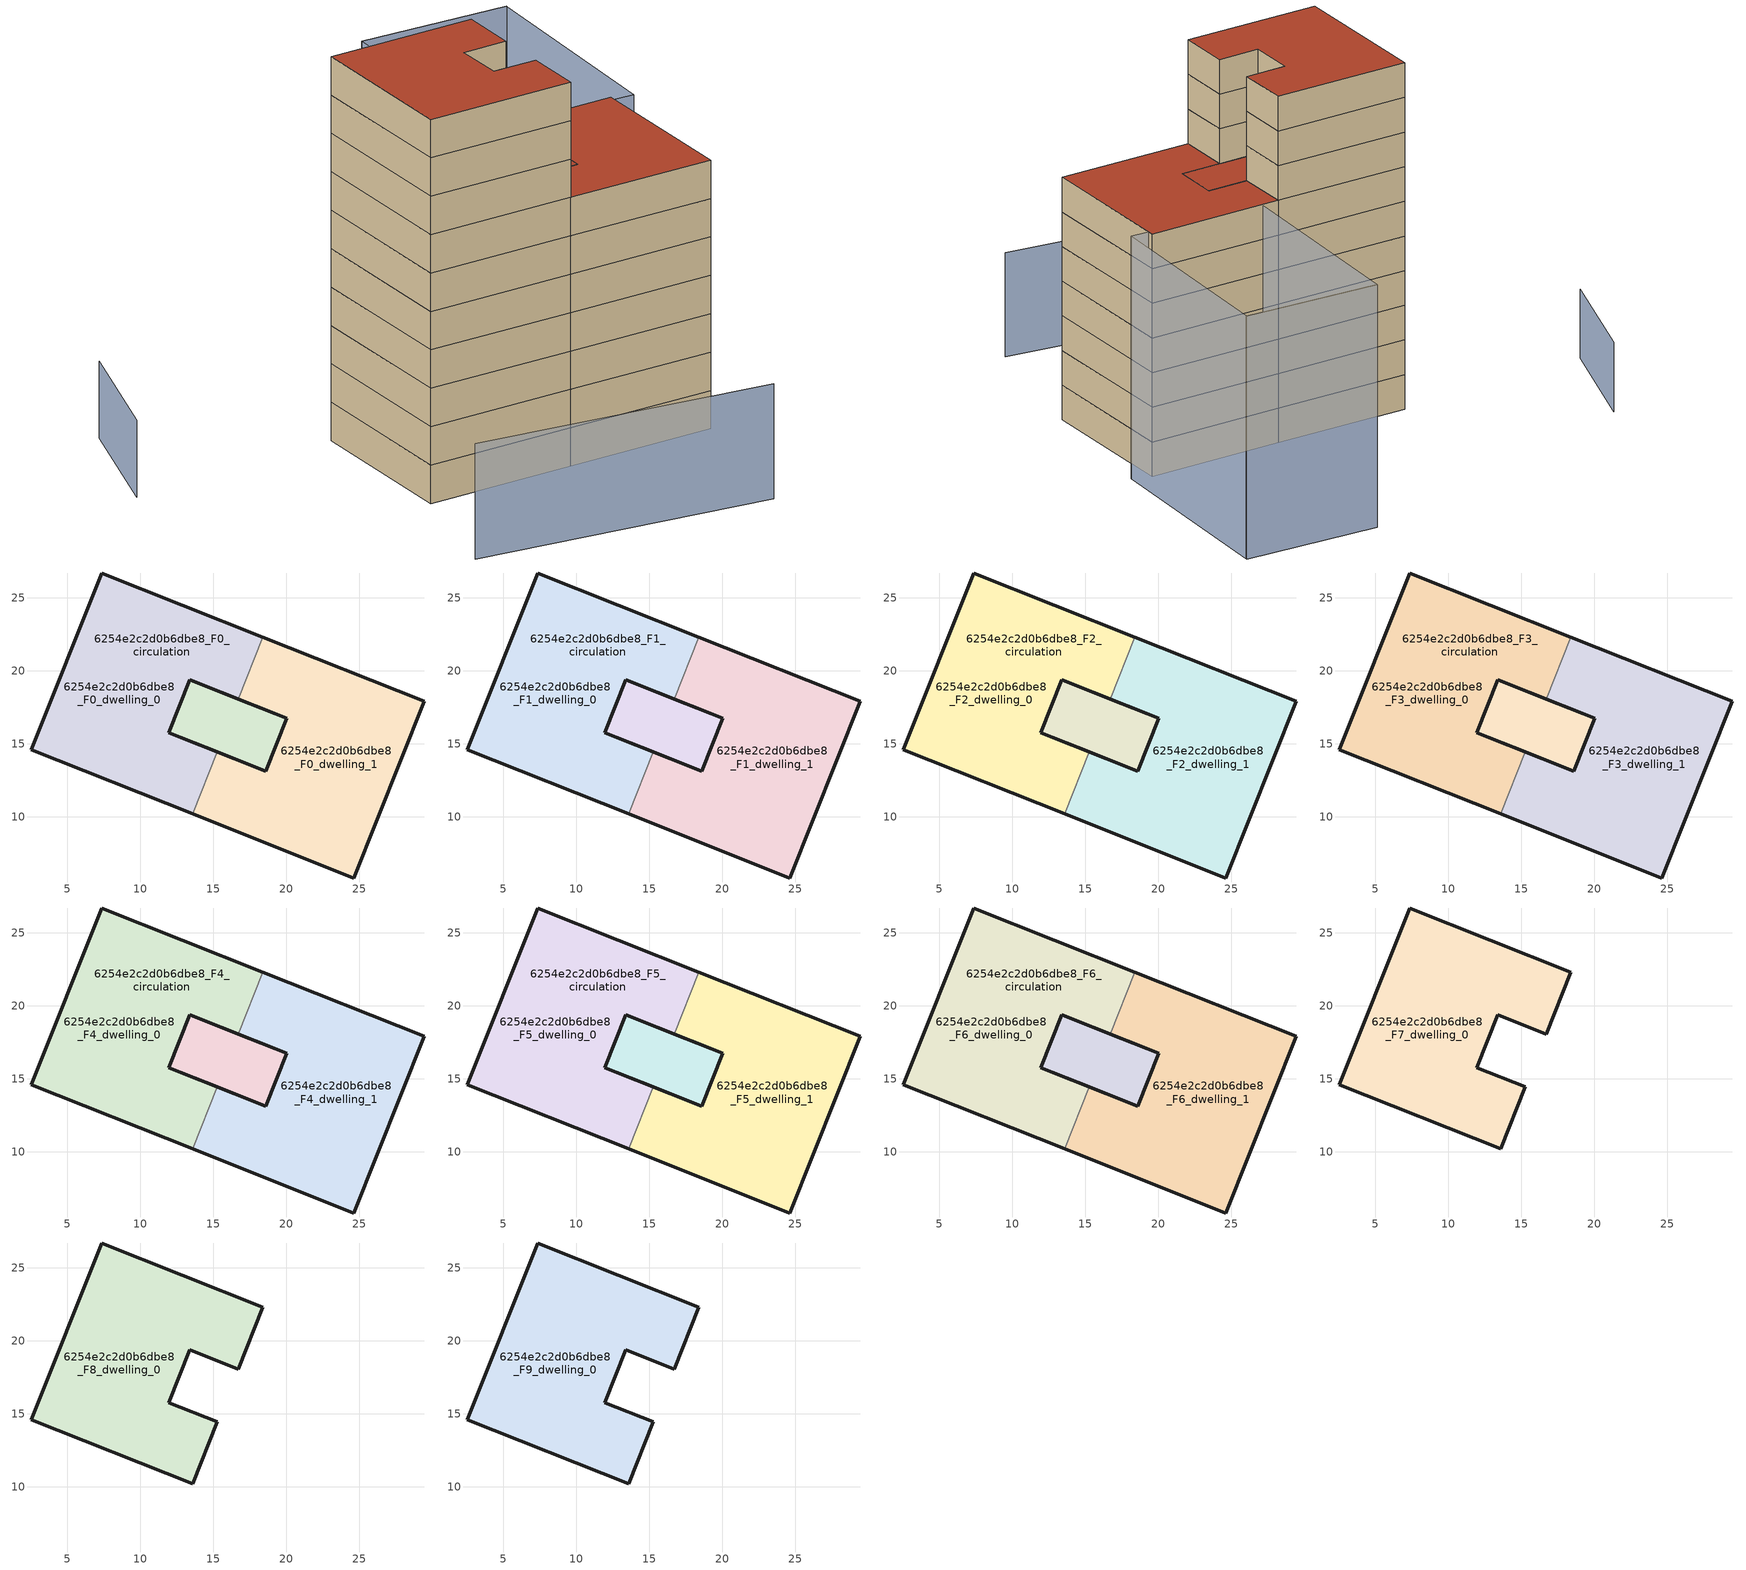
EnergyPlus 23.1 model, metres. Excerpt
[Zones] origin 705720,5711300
6254e2c2d0b6dbe8_F0_dwelling_0
 floor ground (EU_floor_Construction): 20.03,16.74 18.58,13.11 11.96,15.75 12.35,16.74 13.4,19.38 16.72,18.06 z0; 18.4,22.29 16.72,18.06 13.4,19.38 12.35,16.74 11.96,15.75 15.27,14.43 13.59,10.2 2.54,14.6 7.36,26.69 z0
 wall outside (EU_wall_Construction): 15.27,14.43 11.96,15.75 13.4,19.38 16.72,18.06 / 18.4,22.29 7.36,26.69 2.54,14.6 13.59,10.2 z0:3
 wall to 6254e2c2d0b6dbe8_F0_dwelling_1 (EU_wall_Construction): 13.59,10.2 15.27,14.43 / 16.72,18.06 18.4,22.29 z0:3
6254e2c2d0b6dbe8_F0_dwelling_1
 floor ground (EU_floor_Construction): 29.44,17.89 24.63,5.8 13.59,10.2 15.27,14.43 18.58,13.11 20.03,16.74 16.72,18.06 18.4,22.29 z0; 20.03,16.74 18.58,13.11 11.96,15.75 13.4,19.38 16.72,18.06 z0
 wall outside (EU_wall_Construction): 16.72,18.06 20.03,16.74 18.58,13.11 15.27,14.43 / 13.59,10.2 24.63,5.8 29.44,17.89 18.4,22.29 z0:3
6254e2c2d0b6dbe8_F0_circulation
 floor ground (EU_floor_Construction): 18.4,22.29 16.72,18.06 13.4,19.38 12.35,16.74 11.96,15.75 15.27,14.43 13.59,10.2 2.54,14.6 7.36,26.69 z0; 20.03,16.74 18.58,13.11 15.27,14.43 11.96,15.75 12.35,16.74 13.4,19.38 16.72,18.06 z0; 29.44,17.89 24.63,5.8 13.59,10.2 15.27,14.43 18.58,13.11 20.03,16.74 16.72,18.06 18.4,22.29 z0
 wall outside (EU_wall_Construction): 18.58,13.11 20.03,16.74 13.4,19.38 11.96,15.75 18.58,13.11 z0:3
6254e2c2d0b6dbe8_F1_dwelling_0
 floor to 6254e2c2d0b6dbe8_F0_dwelling_0 (EU_floor_Construction): 18.4,22.29 16.72,18.06 13.4,19.38 11.96,15.75 15.27,14.43 13.59,10.2 2.54,14.6 7.36,26.69 z3; 20.03,16.74 18.58,13.11 11.96,15.75 12.35,16.74 13.4,19.38 16.72,18.06 z3
 wall outside (EU_wall_Construction): 15.27,14.43 11.96,15.75 13.4,19.38 16.72,18.06 / 18.4,22.29 7.36,26.69 2.54,14.6 13.59,10.2 z3:6
 wall to 6254e2c2d0b6dbe8_F1_dwelling_1 (EU_wall_Construction): 13.59,10.2 15.27,14.43 / 16.72,18.06 18.4,22.29 z3:6
6254e2c2d0b6dbe8_F1_dwelling_1
 floor to 6254e2c2d0b6dbe8_F0_dwelling_1 (EU_floor_Construction): 29.44,17.89 24.63,5.8 13.59,10.2 15.27,14.43 18.58,13.11 20.03,16.74 16.72,18.06 18.4,22.29 z3; 20.03,16.74 18.58,13.11 11.96,15.75 13.4,19.38 16.72,18.06 z3
 wall outside (EU_wall_Construction): 16.72,18.06 20.03,16.74 18.58,13.11 15.27,14.43 / 13.59,10.2 24.63,5.8 29.44,17.89 18.4,22.29 z3:6
6254e2c2d0b6dbe8_F1_circulation
 floor outside (EU_floor_Construction): 29.44,17.89 24.63,5.8 13.59,10.2 15.27,14.43 18.58,13.11 20.03,16.74 16.72,18.06 18.4,22.29 z3
 floor to 6254e2c2d0b6dbe8_F0_circulation (EU_floor_Construction): 18.4,22.29 16.72,18.06 13.4,19.38 12.35,16.74 11.96,15.75 15.27,14.43 13.59,10.2 2.54,14.6 7.36,26.69 z3; 20.03,16.74 18.58,13.11 15.27,14.43 11.96,15.75 12.35,16.74 13.4,19.38 16.72,18.06 z3
 wall outside (EU_wall_Construction): 18.58,13.11 20.03,16.74 13.4,19.38 11.96,15.75 18.58,13.11 z3:6
6254e2c2d0b6dbe8_F2_dwelling_0
 floor to 6254e2c2d0b6dbe8_F1_dwelling_0 (EU_floor_Construction): 18.4,22.29 16.72,18.06 13.4,19.38 11.96,15.75 15.27,14.43 13.59,10.2 2.54,14.6 7.36,26.69 z6; 20.03,16.74 18.58,13.11 11.96,15.75 12.35,16.74 13.4,19.38 16.72,18.06 z6
 wall outside (EU_wall_Construction): 15.27,14.43 11.96,15.75 13.4,19.38 16.72,18.06 / 18.4,22.29 7.36,26.69 2.54,14.6 13.59,10.2 z6:9
 wall to 6254e2c2d0b6dbe8_F2_dwelling_1 (EU_wall_Construction): 13.59,10.2 15.27,14.43 / 16.72,18.06 18.4,22.29 z6:9
6254e2c2d0b6dbe8_F2_dwelling_1
 floor to 6254e2c2d0b6dbe8_F1_dwelling_1 (EU_floor_Construction): 29.44,17.89 24.63,5.8 13.59,10.2 15.27,14.43 18.58,13.11 20.03,16.74 16.72,18.06 18.4,22.29 z6; 20.03,16.74 18.58,13.11 11.96,15.75 13.4,19.38 16.72,18.06 z6
 wall outside (EU_wall_Construction): 16.72,18.06 20.03,16.74 18.58,13.11 15.27,14.43 / 13.59,10.2 24.63,5.8 29.44,17.89 18.4,22.29 z6:9
6254e2c2d0b6dbe8_F2_circulation
 floor outside (EU_floor_Construction): 29.44,17.89 24.63,5.8 13.59,10.2 15.27,14.43 18.58,13.11 20.03,16.74 16.72,18.06 18.4,22.29 z6
 floor to 6254e2c2d0b6dbe8_F1_circulation (EU_floor_Construction): 18.4,22.29 16.72,18.06 13.4,19.38 12.35,16.74 11.96,15.75 15.27,14.43 13.59,10.2 2.54,14.6 7.36,26.69 z6; 20.03,16.74 18.58,13.11 15.27,14.43 11.96,15.75 12.35,16.74 13.4,19.38 16.72,18.06 z6
 wall outside (EU_wall_Construction): 18.58,13.11 20.03,16.74 13.4,19.38 11.96,15.75 18.58,13.11 z6:9
6254e2c2d0b6dbe8_F3_dwelling_0
 floor to 6254e2c2d0b6dbe8_F2_dwelling_0 (EU_floor_Construction): 18.4,22.29 16.72,18.06 13.4,19.38 11.96,15.75 15.27,14.43 13.59,10.2 2.54,14.6 7.36,26.69 z9; 20.03,16.74 18.58,13.11 11.96,15.75 12.35,16.74 13.4,19.38 16.72,18.06 z9
 wall outside (EU_wall_Construction): 15.27,14.43 11.96,15.75 13.4,19.38 16.72,18.06 / 18.4,22.29 7.36,26.69 2.54,14.6 13.59,10.2 z9:12
 wall to 6254e2c2d0b6dbe8_F3_dwelling_1 (EU_wall_Construction): 13.59,10.2 15.27,14.43 / 16.72,18.06 18.4,22.29 z9:12
6254e2c2d0b6dbe8_F3_dwelling_1
 floor to 6254e2c2d0b6dbe8_F2_dwelling_1 (EU_floor_Construction): 29.44,17.89 24.63,5.8 13.59,10.2 15.27,14.43 18.58,13.11 20.03,16.74 16.72,18.06 18.4,22.29 z9; 20.03,16.74 18.58,13.11 11.96,15.75 13.4,19.38 16.72,18.06 z9
 wall outside (EU_wall_Construction): 16.72,18.06 20.03,16.74 18.58,13.11 15.27,14.43 / 13.59,10.2 24.63,5.8 29.44,17.89 18.4,22.29 z9:12
6254e2c2d0b6dbe8_F3_circulation
 floor outside (EU_floor_Construction): 29.44,17.89 24.63,5.8 13.59,10.2 15.27,14.43 18.58,13.11 20.03,16.74 16.72,18.06 18.4,22.29 z9
 floor to 6254e2c2d0b6dbe8_F2_circulation (EU_floor_Construction): 18.4,22.29 16.72,18.06 13.4,19.38 12.35,16.74 11.96,15.75 15.27,14.43 13.59,10.2 2.54,14.6 7.36,26.69 z9; 20.03,16.74 18.58,13.11 15.27,14.43 11.96,15.75 12.35,16.74 13.4,19.38 16.72,18.06 z9
 wall outside (EU_wall_Construction): 18.58,13.11 20.03,16.74 13.4,19.38 11.96,15.75 18.58,13.11 z9:12
6254e2c2d0b6dbe8_F4_dwelling_0
 floor to 6254e2c2d0b6dbe8_F3_dwelling_0 (EU_floor_Construction): 18.4,22.29 16.72,18.06 13.4,19.38 11.96,15.75 15.27,14.43 13.59,10.2 2.54,14.6 7.36,26.69 z12; 20.03,16.74 18.58,13.11 11.96,15.75 12.35,16.74 13.4,19.38 16.72,18.06 z12
 wall outside (EU_wall_Construction): 15.27,14.43 11.96,15.75 13.4,19.38 16.72,18.06 / 18.4,22.29 7.36,26.69 2.54,14.6 13.59,10.2 z12:15
 wall to 6254e2c2d0b6dbe8_F4_dwelling_1 (EU_wall_Construction): 13.59,10.2 15.27,14.43 / 16.72,18.06 18.4,22.29 z12:15
6254e2c2d0b6dbe8_F4_dwelling_1
 floor to 6254e2c2d0b6dbe8_F3_dwelling_1 (EU_floor_Construction): 29.44,17.89 24.63,5.8 13.59,10.2 15.27,14.43 18.58,13.11 20.03,16.74 16.72,18.06 18.4,22.29 z12; 20.03,16.74 18.58,13.11 11.96,15.75 13.4,19.38 16.72,18.06 z12
 wall outside (EU_wall_Construction): 16.72,18.06 20.03,16.74 18.58,13.11 15.27,14.43 / 13.59,10.2 24.63,5.8 29.44,17.89 18.4,22.29 z12:15
6254e2c2d0b6dbe8_F4_circulation
 floor outside (EU_floor_Construction): 29.44,17.89 24.63,5.8 13.59,10.2 15.27,14.43 18.58,13.11 20.03,16.74 16.72,18.06 18.4,22.29 z12
 floor to 6254e2c2d0b6dbe8_F3_circulation (EU_floor_Construction): 18.4,22.29 16.72,18.06 13.4,19.38 12.35,16.74 11.96,15.75 15.27,14.43 13.59,10.2 2.54,14.6 7.36,26.69 z12; 20.03,16.74 18.58,13.11 15.27,14.43 11.96,15.75 12.35,16.74 13.4,19.38 16.72,18.06 z12
 wall outside (EU_wall_Construction): 18.58,13.11 20.03,16.74 13.4,19.38 11.96,15.75 18.58,13.11 z12:15
6254e2c2d0b6dbe8_F5_dwelling_0
 floor to 6254e2c2d0b6dbe8_F4_dwelling_0 (EU_floor_Construction): 18.4,22.29 16.72,18.06 13.4,19.38 11.96,15.75 15.27,14.43 13.59,10.2 2.54,14.6 7.36,26.69 z15; 20.03,16.74 18.58,13.11 11.96,15.75 12.35,16.74 13.4,19.38 16.72,18.06 z15
 wall outside (EU_wall_Construction): 15.27,14.43 11.96,15.75 13.4,19.38 16.72,18.06 / 18.4,22.29 7.36,26.69 2.54,14.6 13.59,10.2 z15:18
 wall to 6254e2c2d0b6dbe8_F5_dwelling_1 (EU_wall_Construction): 13.59,10.2 15.27,14.43 / 16.72,18.06 18.4,22.29 z15:18
6254e2c2d0b6dbe8_F5_dwelling_1
 floor to 6254e2c2d0b6dbe8_F4_dwelling_1 (EU_floor_Construction): 29.44,17.89 24.63,5.8 13.59,10.2 15.27,14.43 18.58,13.11 20.03,16.74 16.72,18.06 18.4,22.29 z15; 20.03,16.74 18.58,13.11 11.96,15.75 13.4,19.38 16.72,18.06 z15
 wall outside (EU_wall_Construction): 16.72,18.06 20.03,16.74 18.58,13.11 15.27,14.43 / 13.59,10.2 24.63,5.8 29.44,17.89 18.4,22.29 z15:18
6254e2c2d0b6dbe8_F5_circulation
 floor outside (EU_floor_Construction): 29.44,17.89 24.63,5.8 13.59,10.2 15.27,14.43 18.58,13.11 20.03,16.74 16.72,18.06 18.4,22.29 z15
 floor to 6254e2c2d0b6dbe8_F4_circulation (EU_floor_Construction): 18.4,22.29 16.72,18.06 13.4,19.38 12.35,16.74 11.96,15.75 15.27,14.43 13.59,10.2 2.54,14.6 7.36,26.69 z15; 20.03,16.74 18.58,13.11 15.27,14.43 11.96,15.75 12.35,16.74 13.4,19.38 16.72,18.06 z15
 wall outside (EU_wall_Construction): 18.58,13.11 20.03,16.74 13.4,19.38 11.96,15.75 18.58,13.11 z15:18
6254e2c2d0b6dbe8_F6_dwelling_0
 floor to 6254e2c2d0b6dbe8_F5_dwelling_0 (EU_floor_Construction): 18.4,22.29 16.72,18.06 13.4,19.38 11.96,15.75 15.27,14.43 13.59,10.2 2.54,14.6 7.36,26.69 z18; 20.03,16.74 18.58,13.11 11.96,15.75 12.35,16.74 13.4,19.38 16.72,18.06 z18
 wall outside (EU_wall_Construction): 15.27,14.43 11.96,15.75 13.4,19.38 16.72,18.06 / 18.4,22.29 7.36,26.69 2.54,14.6 13.59,10.2 z18:21
 wall to 6254e2c2d0b6dbe8_F6_dwelling_1 (EU_wall_Construction): 13.59,10.2 15.27,14.43 / 16.72,18.06 18.4,22.29 z18:21
 roof outside (EU_floor_Construction): 18.58,13.11 20.03,16.74 16.72,18.06 13.4,19.38 12.35,16.74 11.96,15.75 z21
6254e2c2d0b6dbe8_F6_dwelling_1
 floor to 6254e2c2d0b6dbe8_F5_dwelling_1 (EU_floor_Construction): 29.44,17.89 24.63,5.8 13.59,10.2 15.27,14.43 18.58,13.11 20.03,16.74 16.72,18.06 18.4,22.29 z18; 20.03,16.74 18.58,13.11 11.96,15.75 13.4,19.38 16.72,18.06 z18
 wall outside (EU_wall_Construction): 16.72,18.06 20.03,16.74 18.58,13.11 15.27,14.43 / 13.59,10.2 24.63,5.8 29.44,17.89 18.4,22.29 z18:21
 roof outside (EU_roof_Construction): 24.63,5.8 29.44,17.89 18.4,22.29 16.72,18.06 20.03,16.74 18.58,13.11 15.27,14.43 13.59,10.2 z21; 18.58,13.11 20.03,16.74 16.72,18.06 13.4,19.38 11.96,15.75 z21
6254e2c2d0b6dbe8_F6_circulation
 floor outside (EU_floor_Construction): 29.44,17.89 24.63,5.8 13.59,10.2 15.27,14.43 18.58,13.11 20.03,16.74 16.72,18.06 18.4,22.29 z18
 floor to 6254e2c2d0b6dbe8_F5_circulation (EU_floor_Construction): 18.4,22.29 16.72,18.06 13.4,19.38 12.35,16.74 11.96,15.75 15.27,14.43 13.59,10.2 2.54,14.6 7.36,26.69 z18; 20.03,16.74 18.58,13.11 15.27,14.43 11.96,15.75 12.35,16.74 13.4,19.38 16.72,18.06 z18
 wall outside (EU_wall_Construction): 18.58,13.11 20.03,16.74 13.4,19.38 11.96,15.75 18.58,13.11 z18:21
 roof outside (EU_roof_Construction): 13.59,10.2 15.27,14.43 11.96,15.75 12.35,16.74 13.4,19.38 16.72,18.06 18.4,22.29 7.36,26.69 2.54,14.6 z21; 18.58,13.11 20.03,16.74 16.72,18.06 13.4,19.38 12.35,16.74 11.96,15.75 15.27,14.43 z21; 24.63,5.8 29.44,17.89 18.4,22.29 16.72,18.06 20.03,16.74 18.58,13.11 15.27,14.43 13.59,10.2 z21
6254e2c2d0b6dbe8_F7_dwelling_0
 floor to 6254e2c2d0b6dbe8_F6_dwelling_0 (EU_floor_Construction): 18.4,22.29 16.72,18.06 13.4,19.38 11.96,15.75 15.27,14.43 13.59,10.2 2.54,14.6 7.36,26.69 z21
 wall outside (EU_wall_Construction): 2.54,14.6 13.59,10.2 15.27,14.43 11.96,15.75 13.4,19.38 16.72,18.06 18.4,22.29 7.36,26.69 2.54,14.6 z21:24
6254e2c2d0b6dbe8_F8_dwelling_0
 floor to 6254e2c2d0b6dbe8_F7_dwelling_0 (EU_floor_Construction): 18.4,22.29 16.72,18.06 13.4,19.38 11.96,15.75 15.27,14.43 13.59,10.2 2.54,14.6 7.36,26.69 z24
 wall outside (EU_wall_Construction): 2.54,14.6 13.59,10.2 15.27,14.43 11.96,15.75 13.4,19.38 16.72,18.06 18.4,22.29 7.36,26.69 2.54,14.6 z24:27
6254e2c2d0b6dbe8_F9_dwelling_0
 floor to 6254e2c2d0b6dbe8_F8_dwelling_0 (EU_floor_Construction): 18.4,22.29 16.72,18.06 13.4,19.38 11.96,15.75 15.27,14.43 13.59,10.2 2.54,14.6 7.36,26.69 z27
 wall outside (EU_wall_Construction): 2.54,14.6 13.59,10.2 15.27,14.43 11.96,15.75 13.4,19.38 16.72,18.06 18.4,22.29 7.36,26.69 2.54,14.6 z27:30
 roof outside (EU_roof_Construction): 13.59,10.2 15.27,14.43 11.96,15.75 13.4,19.38 16.72,18.06 18.4,22.29 7.36,26.69 2.54,14.6 z30
shading: -3.47,6.46 17.34,-4.88 z0:9; 38.05,33.07 27.15,37.95 / 38.07,33.11 30.74,16.8 / 30.74,16.8 19.82,21.71 / 19.82,21.71 27.14,38.02 / 27.14,38.02 38.07,33.11 z0:21; -1.83,40.43 -8.64,32.36 z0:6
[Building]
EU S2 Campaign: North Axis=0; Terrain=City; Solar Distribution=FullExterior
[Site:Location]
London: Latitude=51.5; Longitude=-0.5; Time Zone=0; Elevation=25
[SizingPeriod:WeatherFileDays]
AnnualSizingPeriod: Begin Month=1; Begin Day of Month=1; End Month=12; End Day of Month=31; Day of Week for Start Day=Monday; Use Weather File Daylight Saving Period=No; Use Weather File Rain and Snow Indicators=No
[MATERIAL]
EU_InternalMass_Material: Roughness=MediumRough; Thickness=0.1; Conductivity=1; Density=1800; Specific Heat=900; Thermal Absorptance=0.9; Solar Absorptance=0.7; Visible Absorptance=0.7
[MATERIAL:NOMASS] Roughness=MediumRough; Thermal Absorptance=0.9; Solar Absorptance=0.7; Visible Absorptance=0.7
Name | Thermal Resistance
EU_wall_NoMass | 1.04674
EU_roof_NoMass | 4.32442
EU_floor_NoMass | 2.04616
[CONSTRUCTION]
EU_wall_Construction: EU_wall_NoMass
EU_roof_Construction: EU_roof_NoMass
EU_floor_Construction: EU_floor_NoMass
EU_InternalMass_Construction: EU_InternalMass_Material
[ZONE] Type=1; Multiplier=1; Ceiling Height=autocalculate; Floor Area=autocalculate; Part of Total Floor Area=Yes
Name | Volume
6254e2c2d0b6dbe8_F0_dwelling_0; 6254e2c2d0b6dbe8_F1_dwelling_0; 6254e2c2d0b6dbe8_F2_dwelling_0; 6254e2c2d0b6dbe8_F3_dwelling_0; 6254e2c2d0b6dbe8_F4_dwelling_0; 6254e2c2d0b6dbe8_F5_dwelling_0; 6254e2c2d0b6dbe8_F6_dwelling_0 | 505.6875
6254e2c2d0b6dbe8_F7_dwelling_0 | 422.18
6254e2c2d0b6dbe8_F8_dwelling_0; 6254e2c2d0b6dbe8_F9_dwelling_0 | 422.179
6254e2c2d0b6dbe8_F0_dwelling_1 | 505.686
6254e2c2d0b6dbe8_F1_dwelling_1; 6254e2c2d0b6dbe8_F2_dwelling_1; 6254e2c2d0b6dbe8_F3_dwelling_1; 6254e2c2d0b6dbe8_F4_dwelling_1; 6254e2c2d0b6dbe8_F5_dwelling_1; 6254e2c2d0b6dbe8_F6_dwelling_1 | 505.687
6254e2c2d0b6dbe8_F0_circulation; 6254e2c2d0b6dbe8_F1_circulation; 6254e2c2d0b6dbe8_F2_circulation; 6254e2c2d0b6dbe8_F3_circulation; 6254e2c2d0b6dbe8_F4_circulation; 6254e2c2d0b6dbe8_F5_circulation; 6254e2c2d0b6dbe8_F6_circulation | 927.865
[INTERNALMASS] Construction=EU_InternalMass_Construction
Name | Zone or ZoneList | Surface Area
6254e2c2d0b6dbe8_F0_dwelling_0_EU_InternalMass | 6254e2c2d0b6dbe8_F0_dwelling_0 | 140.726
6254e2c2d0b6dbe8_F0_dwelling_1_EU_InternalMass | 6254e2c2d0b6dbe8_F0_dwelling_1 | 140.726
6254e2c2d0b6dbe8_F1_dwelling_0_EU_InternalMass | 6254e2c2d0b6dbe8_F1_dwelling_0 | 140.726
6254e2c2d0b6dbe8_F1_dwelling_1_EU_InternalMass | 6254e2c2d0b6dbe8_F1_dwelling_1 | 140.726
6254e2c2d0b6dbe8_F2_dwelling_0_EU_InternalMass | 6254e2c2d0b6dbe8_F2_dwelling_0 | 140.726
6254e2c2d0b6dbe8_F2_dwelling_1_EU_InternalMass | 6254e2c2d0b6dbe8_F2_dwelling_1 | 140.726
6254e2c2d0b6dbe8_F3_dwelling_0_EU_InternalMass | 6254e2c2d0b6dbe8_F3_dwelling_0 | 140.726
6254e2c2d0b6dbe8_F3_dwelling_1_EU_InternalMass | 6254e2c2d0b6dbe8_F3_dwelling_1 | 140.726
6254e2c2d0b6dbe8_F4_dwelling_0_EU_InternalMass | 6254e2c2d0b6dbe8_F4_dwelling_0 | 140.726
6254e2c2d0b6dbe8_F4_dwelling_1_EU_InternalMass | 6254e2c2d0b6dbe8_F4_dwelling_1 | 140.726
6254e2c2d0b6dbe8_F5_dwelling_0_EU_InternalMass | 6254e2c2d0b6dbe8_F5_dwelling_0 | 140.726
6254e2c2d0b6dbe8_F5_dwelling_1_EU_InternalMass | 6254e2c2d0b6dbe8_F5_dwelling_1 | 140.726
6254e2c2d0b6dbe8_F6_dwelling_0_EU_InternalMass | 6254e2c2d0b6dbe8_F6_dwelling_0 | 140.726
6254e2c2d0b6dbe8_F6_dwelling_1_EU_InternalMass | 6254e2c2d0b6dbe8_F6_dwelling_1 | 140.726
6254e2c2d0b6dbe8_F7_dwelling_0_EU_InternalMass | 6254e2c2d0b6dbe8_F7_dwelling_0 | 309.708
6254e2c2d0b6dbe8_F8_dwelling_0_EU_InternalMass | 6254e2c2d0b6dbe8_F8_dwelling_0 | 309.708
6254e2c2d0b6dbe8_F9_dwelling_0_EU_InternalMass | 6254e2c2d0b6dbe8_F9_dwelling_0 | 309.708
[OTHEREQUIPMENT] Fuel Type=Electricity; Design Level Calculation Method=Watts/Area; Power per Zone Floor Area=1; Fraction Latent=0; Fraction Radiant=0; Fraction Lost=0; Carbon Dioxide Generation Rate=0; EndUse Subcategory=EU_Step8_InternalGains
Name | Zone or ZoneList or Space or SpaceList | Schedule
EU_Step8_InternalGain_6254e2c2d0b6dbe8_F0_dwelling_0_f000 | 6254e2c2d0b6dbe8_F0_dwelling_0 | EU_Step8_GainSchedule_6254e2c2d0b6dbe8_F0_dwelling_0_f000
EU_Step8_InternalGain_6254e2c2d0b6dbe8_F0_dwelling_1_f000 | 6254e2c2d0b6dbe8_F0_dwelling_1 | EU_Step8_GainSchedule_6254e2c2d0b6dbe8_F0_dwelling_1_f000
EU_Step8_InternalGain_6254e2c2d0b6dbe8_F1_dwelling_0_f000 | 6254e2c2d0b6dbe8_F1_dwelling_0 | EU_Step8_GainSchedule_6254e2c2d0b6dbe8_F1_dwelling_0_f000
EU_Step8_InternalGain_6254e2c2d0b6dbe8_F1_dwelling_1_f000 | 6254e2c2d0b6dbe8_F1_dwelling_1 | EU_Step8_GainSchedule_6254e2c2d0b6dbe8_F1_dwelling_1_f000
EU_Step8_InternalGain_6254e2c2d0b6dbe8_F2_dwelling_0_f000 | 6254e2c2d0b6dbe8_F2_dwelling_0 | EU_Step8_GainSchedule_6254e2c2d0b6dbe8_F2_dwelling_0_f000
EU_Step8_InternalGain_6254e2c2d0b6dbe8_F2_dwelling_1_f000 | 6254e2c2d0b6dbe8_F2_dwelling_1 | EU_Step8_GainSchedule_6254e2c2d0b6dbe8_F2_dwelling_1_f000
EU_Step8_InternalGain_6254e2c2d0b6dbe8_F3_dwelling_0_f000 | 6254e2c2d0b6dbe8_F3_dwelling_0 | EU_Step8_GainSchedule_6254e2c2d0b6dbe8_F3_dwelling_0_f000
EU_Step8_InternalGain_6254e2c2d0b6dbe8_F3_dwelling_1_f000 | 6254e2c2d0b6dbe8_F3_dwelling_1 | EU_Step8_GainSchedule_6254e2c2d0b6dbe8_F3_dwelling_1_f000
EU_Step8_InternalGain_6254e2c2d0b6dbe8_F4_dwelling_0_f000 | 6254e2c2d0b6dbe8_F4_dwelling_0 | EU_Step8_GainSchedule_6254e2c2d0b6dbe8_F4_dwelling_0_f000
EU_Step8_InternalGain_6254e2c2d0b6dbe8_F4_dwelling_1_f000 | 6254e2c2d0b6dbe8_F4_dwelling_1 | EU_Step8_GainSchedule_6254e2c2d0b6dbe8_F4_dwelling_1_f000
EU_Step8_InternalGain_6254e2c2d0b6dbe8_F5_dwelling_0_f000 | 6254e2c2d0b6dbe8_F5_dwelling_0 | EU_Step8_GainSchedule_6254e2c2d0b6dbe8_F5_dwelling_0_f000
EU_Step8_InternalGain_6254e2c2d0b6dbe8_F5_dwelling_1_f000 | 6254e2c2d0b6dbe8_F5_dwelling_1 | EU_Step8_GainSchedule_6254e2c2d0b6dbe8_F5_dwelling_1_f000
EU_Step8_InternalGain_6254e2c2d0b6dbe8_F6_dwelling_0_f000 | 6254e2c2d0b6dbe8_F6_dwelling_0 | EU_Step8_GainSchedule_6254e2c2d0b6dbe8_F6_dwelling_0_f000
EU_Step8_InternalGain_6254e2c2d0b6dbe8_F6_dwelling_1_f000 | 6254e2c2d0b6dbe8_F6_dwelling_1 | EU_Step8_GainSchedule_6254e2c2d0b6dbe8_F6_dwelling_1_f000
EU_Step8_InternalGain_6254e2c2d0b6dbe8_F7_dwelling_0_f000 | 6254e2c2d0b6dbe8_F7_dwelling_0 | EU_Step8_GainSchedule_6254e2c2d0b6dbe8_F7_dwelling_0_f000
EU_Step8_InternalGain_6254e2c2d0b6dbe8_F8_dwelling_0_f000 | 6254e2c2d0b6dbe8_F8_dwelling_0 | EU_Step8_GainSchedule_6254e2c2d0b6dbe8_F8_dwelling_0_f000
EU_Step8_InternalGain_6254e2c2d0b6dbe8_F9_dwelling_0_f000 | 6254e2c2d0b6dbe8_F9_dwelling_0 | EU_Step8_GainSchedule_6254e2c2d0b6dbe8_F9_dwelling_0_f000
[ZONEINFILTRATION:DESIGNFLOWRATE] Schedule=EU_AlwaysOn; Design Flow Rate Calculation Method=Flow/Area; Flow Rate per Floor Area=0.0005; Constant Term Coefficient=1; Temperature Term Coefficient=0; Velocity Term Coefficient=0; Velocity Squared Term Coefficient=0
Name | Zone or ZoneList or Space or SpaceList
EU_Circulation_Infiltration_6254e2c2d0b6dbe8_F0_circulation | 6254e2c2d0b6dbe8_F0_circulation
EU_Circulation_Infiltration_6254e2c2d0b6dbe8_F1_circulation | 6254e2c2d0b6dbe8_F1_circulation
EU_Circulation_Infiltration_6254e2c2d0b6dbe8_F2_circulation | 6254e2c2d0b6dbe8_F2_circulation
EU_Circulation_Infiltration_6254e2c2d0b6dbe8_F3_circulation | 6254e2c2d0b6dbe8_F3_circulation
EU_Circulation_Infiltration_6254e2c2d0b6dbe8_F4_circulation | 6254e2c2d0b6dbe8_F4_circulation
EU_Circulation_Infiltration_6254e2c2d0b6dbe8_F5_circulation | 6254e2c2d0b6dbe8_F5_circulation
EU_Circulation_Infiltration_6254e2c2d0b6dbe8_F6_circulation | 6254e2c2d0b6dbe8_F6_circulation
[ZONEVENTILATION:DESIGNFLOWRATE] Schedule=EU_AlwaysOn; Design Flow Rate Calculation Method=AirChanges/Hour; Air Changes per Hour=0.488719; Ventilation Type=Natural; Fan Pressure Rise=0; Fan Total Efficiency=1; Constant Term Coefficient=1; Temperature Term Coefficient=0; Velocity Term Coefficient=0; Velocity Squared Term Coefficient=0; Minimum Indoor Temperature=-100; Maximum Indoor Temperature=100; Delta Temperature=-100; Minimum Outdoor Temperature=-100; Maximum Outdoor Temperature=100; Maximum Wind Speed=40
Name | Zone or ZoneList or Space or SpaceList
EU_ConstantAir_6254e2c2d0b6dbe8_F0_dwelling_0 | 6254e2c2d0b6dbe8_F0_dwelling_0
EU_ConstantAir_6254e2c2d0b6dbe8_F0_dwelling_1 | 6254e2c2d0b6dbe8_F0_dwelling_1
EU_ConstantAir_6254e2c2d0b6dbe8_F1_dwelling_0 | 6254e2c2d0b6dbe8_F1_dwelling_0
EU_ConstantAir_6254e2c2d0b6dbe8_F1_dwelling_1 | 6254e2c2d0b6dbe8_F1_dwelling_1
EU_ConstantAir_6254e2c2d0b6dbe8_F2_dwelling_0 | 6254e2c2d0b6dbe8_F2_dwelling_0
EU_ConstantAir_6254e2c2d0b6dbe8_F2_dwelling_1 | 6254e2c2d0b6dbe8_F2_dwelling_1
EU_ConstantAir_6254e2c2d0b6dbe8_F3_dwelling_0 | 6254e2c2d0b6dbe8_F3_dwelling_0
EU_ConstantAir_6254e2c2d0b6dbe8_F3_dwelling_1 | 6254e2c2d0b6dbe8_F3_dwelling_1
EU_ConstantAir_6254e2c2d0b6dbe8_F4_dwelling_0 | 6254e2c2d0b6dbe8_F4_dwelling_0
EU_ConstantAir_6254e2c2d0b6dbe8_F4_dwelling_1 | 6254e2c2d0b6dbe8_F4_dwelling_1
EU_ConstantAir_6254e2c2d0b6dbe8_F5_dwelling_0 | 6254e2c2d0b6dbe8_F5_dwelling_0
EU_ConstantAir_6254e2c2d0b6dbe8_F5_dwelling_1 | 6254e2c2d0b6dbe8_F5_dwelling_1
EU_ConstantAir_6254e2c2d0b6dbe8_F6_dwelling_0 | 6254e2c2d0b6dbe8_F6_dwelling_0
EU_ConstantAir_6254e2c2d0b6dbe8_F6_dwelling_1 | 6254e2c2d0b6dbe8_F6_dwelling_1
EU_ConstantAir_6254e2c2d0b6dbe8_F7_dwelling_0 | 6254e2c2d0b6dbe8_F7_dwelling_0
EU_ConstantAir_6254e2c2d0b6dbe8_F8_dwelling_0 | 6254e2c2d0b6dbe8_F8_dwelling_0
EU_ConstantAir_6254e2c2d0b6dbe8_F9_dwelling_0 | 6254e2c2d0b6dbe8_F9_dwelling_0
[HVACTEMPLATE:THERMOSTAT] Constant Heating Setpoint=20; Constant Cooling Setpoint=50
EU_HeatOnly_6254e2c2d0b6dbe8_F0_dwelling_0; EU_HeatOnly_6254e2c2d0b6dbe8_F0_dwelling_1; EU_HeatOnly_6254e2c2d0b6dbe8_F1_dwelling_0; EU_HeatOnly_6254e2c2d0b6dbe8_F1_dwelling_1; EU_HeatOnly_6254e2c2d0b6dbe8_F2_dwelling_0; EU_HeatOnly_6254e2c2d0b6dbe8_F2_dwelling_1; EU_HeatOnly_6254e2c2d0b6dbe8_F3_dwelling_0; EU_HeatOnly_6254e2c2d0b6dbe8_F3_dwelling_1; EU_HeatOnly_6254e2c2d0b6dbe8_F4_dwelling_0; EU_HeatOnly_6254e2c2d0b6dbe8_F4_dwelling_1; EU_HeatOnly_6254e2c2d0b6dbe8_F5_dwelling_0; EU_HeatOnly_6254e2c2d0b6dbe8_F5_dwelling_1; EU_HeatOnly_6254e2c2d0b6dbe8_F6_dwelling_0; EU_HeatOnly_6254e2c2d0b6dbe8_F6_dwelling_1; EU_HeatOnly_6254e2c2d0b6dbe8_F7_dwelling_0; EU_HeatOnly_6254e2c2d0b6dbe8_F8_dwelling_0; EU_HeatOnly_6254e2c2d0b6dbe8_F9_dwelling_0
[HVACTEMPLATE:ZONE:IDEALLOADSAIRSYSTEM] System Availability Schedule=EU_AlwaysOn; Maximum Heating Supply Air Temperature=50; Minimum Cooling Supply Air Temperature=13; Maximum Heating Supply Air Humidity Ratio=0.0156; Minimum Cooling Supply Air Humidity Ratio=0.0077; Heating Limit=NoLimit; Cooling Limit=NoLimit; Heating Availability Schedule=EU_AlwaysOn; Cooling Availability Schedule=EU_CoolingOff; Dehumidification Control Type=ConstantSensibleHeatRatio; Cooling Sensible Heat Ratio=0.7; Dehumidification Setpoint=60; Humidification Control Type=None; Humidification Setpoint=30; Outdoor Air Method=None; Outdoor Air Flow Rate per Person=0.00944; Outdoor Air Flow Rate per Zone Floor Area=0; Outdoor Air Flow Rate per Zone=0; Demand Controlled Ventilation Type=None; Outdoor Air Economizer Type=NoEconomizer; Heat Recovery Type=None; Sensible Heat Recovery Effectiveness=0.7; Latent Heat Recovery Effectiveness=0.65
Name | Template Thermostat
6254e2c2d0b6dbe8_F0_dwelling_0 | EU_HeatOnly_6254e2c2d0b6dbe8_F0_dwelling_0
6254e2c2d0b6dbe8_F0_dwelling_1 | EU_HeatOnly_6254e2c2d0b6dbe8_F0_dwelling_1
6254e2c2d0b6dbe8_F1_dwelling_0 | EU_HeatOnly_6254e2c2d0b6dbe8_F1_dwelling_0
6254e2c2d0b6dbe8_F1_dwelling_1 | EU_HeatOnly_6254e2c2d0b6dbe8_F1_dwelling_1
6254e2c2d0b6dbe8_F2_dwelling_0 | EU_HeatOnly_6254e2c2d0b6dbe8_F2_dwelling_0
6254e2c2d0b6dbe8_F2_dwelling_1 | EU_HeatOnly_6254e2c2d0b6dbe8_F2_dwelling_1
6254e2c2d0b6dbe8_F3_dwelling_0 | EU_HeatOnly_6254e2c2d0b6dbe8_F3_dwelling_0
6254e2c2d0b6dbe8_F3_dwelling_1 | EU_HeatOnly_6254e2c2d0b6dbe8_F3_dwelling_1
6254e2c2d0b6dbe8_F4_dwelling_0 | EU_HeatOnly_6254e2c2d0b6dbe8_F4_dwelling_0
6254e2c2d0b6dbe8_F4_dwelling_1 | EU_HeatOnly_6254e2c2d0b6dbe8_F4_dwelling_1
6254e2c2d0b6dbe8_F5_dwelling_0 | EU_HeatOnly_6254e2c2d0b6dbe8_F5_dwelling_0
6254e2c2d0b6dbe8_F5_dwelling_1 | EU_HeatOnly_6254e2c2d0b6dbe8_F5_dwelling_1
6254e2c2d0b6dbe8_F6_dwelling_0 | EU_HeatOnly_6254e2c2d0b6dbe8_F6_dwelling_0
6254e2c2d0b6dbe8_F6_dwelling_1 | EU_HeatOnly_6254e2c2d0b6dbe8_F6_dwelling_1
6254e2c2d0b6dbe8_F7_dwelling_0 | EU_HeatOnly_6254e2c2d0b6dbe8_F7_dwelling_0
6254e2c2d0b6dbe8_F8_dwelling_0 | EU_HeatOnly_6254e2c2d0b6dbe8_F8_dwelling_0
6254e2c2d0b6dbe8_F9_dwelling_0 | EU_HeatOnly_6254e2c2d0b6dbe8_F9_dwelling_0
[SIZING:ZONE] Zone Cooling Design Supply Air Temperature Input Method=SupplyAirTemperature; Zone Cooling Design Supply Air Temperature=13; Zone Heating Design Supply Air Temperature Input Method=SupplyAirTemperature; Zone Heating Design Supply Air Temperature=50; Zone Cooling Design Supply Air Humidity Ratio=0.008; Zone Heating Design Supply Air Humidity Ratio=0.008; Cooling Design Air Flow Method=DesignDay; Cooling Design Air Flow Rate=0; Cooling Minimum Air Flow per Zone Floor Area=0.000762; Cooling Minimum Air Flow=0; Cooling Minimum Air Flow Fraction=0.2; Heating Design Air Flow Method=DesignDay; Heating Design Air Flow Rate=0; Heating Maximum Air Flow per Zone Floor Area=0.002032; Heating Maximum Air Flow=0.141576; Heating Maximum Air Flow Fraction=0.3; Account for Dedicated Outdoor Air System=No; Dedicated Outdoor Air System Control Strategy=NeutralSupplyAir; Dedicated Outdoor Air Low Setpoint Temperature for Design=autosize; Dedicated Outdoor Air High Setpoint Temperature for Design=autosize; Zone Load Sizing Method=Sensible Load Only No Latent Load; Zone Latent Cooling Design Supply Air Humidity Ratio Input Method=HumidityRatioDifference; Zone Cooling Design Supply Air Humidity Ratio Difference=0.005; Zone Latent Heating Design Supply Air Humidity Ratio Input Method=HumidityRatioDifference; Zone Humidification Design Supply Air Humidity Ratio Difference=0.005
6254e2c2d0b6dbe8_F0_dwelling_0; 6254e2c2d0b6dbe8_F0_dwelling_1; 6254e2c2d0b6dbe8_F1_dwelling_0; 6254e2c2d0b6dbe8_F1_dwelling_1; 6254e2c2d0b6dbe8_F2_dwelling_0; 6254e2c2d0b6dbe8_F2_dwelling_1; 6254e2c2d0b6dbe8_F3_dwelling_0; 6254e2c2d0b6dbe8_F3_dwelling_1; 6254e2c2d0b6dbe8_F4_dwelling_0; 6254e2c2d0b6dbe8_F4_dwelling_1; 6254e2c2d0b6dbe8_F5_dwelling_0; 6254e2c2d0b6dbe8_F5_dwelling_1; 6254e2c2d0b6dbe8_F6_dwelling_0; 6254e2c2d0b6dbe8_F6_dwelling_1; 6254e2c2d0b6dbe8_F7_dwelling_0; 6254e2c2d0b6dbe8_F8_dwelling_0; 6254e2c2d0b6dbe8_F9_dwelling_0
[SCHEDULE:CONSTANT]
Name | Hourly Value
EU_AlwaysOn | 1
EU_CoolingOff | 0
[SCHEDULE:FILE] Column Number=1; Rows to Skip at Top=0; Number of Hours of Data=8760; Column Separator=Comma; Interpolate to Timestep=No; Minutes per Item=60; Adjust Schedule for Daylight Savings=Yes
Name | File
EU_Step8_GainSchedule_6254e2c2d0b6dbe8_F0_dwelling_0_f000 | ../../schedules/6254e2c2d0b6dbe8/6254e2c2d0b6dbe8_F0_dwelling_0_f000_gain.csv
EU_Step8_GainSchedule_6254e2c2d0b6dbe8_F0_dwelling_1_f000 | ../../schedules/6254e2c2d0b6dbe8/6254e2c2d0b6dbe8_F0_dwelling_1_f000_gain.csv
EU_Step8_GainSchedule_6254e2c2d0b6dbe8_F1_dwelling_0_f000 | ../../schedules/6254e2c2d0b6dbe8/6254e2c2d0b6dbe8_F1_dwelling_0_f000_gain.csv
EU_Step8_GainSchedule_6254e2c2d0b6dbe8_F1_dwelling_1_f000 | ../../schedules/6254e2c2d0b6dbe8/6254e2c2d0b6dbe8_F1_dwelling_1_f000_gain.csv
EU_Step8_GainSchedule_6254e2c2d0b6dbe8_F2_dwelling_0_f000 | ../../schedules/6254e2c2d0b6dbe8/6254e2c2d0b6dbe8_F2_dwelling_0_f000_gain.csv
EU_Step8_GainSchedule_6254e2c2d0b6dbe8_F2_dwelling_1_f000 | ../../schedules/6254e2c2d0b6dbe8/6254e2c2d0b6dbe8_F2_dwelling_1_f000_gain.csv
EU_Step8_GainSchedule_6254e2c2d0b6dbe8_F3_dwelling_0_f000 | ../../schedules/6254e2c2d0b6dbe8/6254e2c2d0b6dbe8_F3_dwelling_0_f000_gain.csv
EU_Step8_GainSchedule_6254e2c2d0b6dbe8_F3_dwelling_1_f000 | ../../schedules/6254e2c2d0b6dbe8/6254e2c2d0b6dbe8_F3_dwelling_1_f000_gain.csv
EU_Step8_GainSchedule_6254e2c2d0b6dbe8_F4_dwelling_0_f000 | ../../schedules/6254e2c2d0b6dbe8/6254e2c2d0b6dbe8_F4_dwelling_0_f000_gain.csv
EU_Step8_GainSchedule_6254e2c2d0b6dbe8_F4_dwelling_1_f000 | ../../schedules/6254e2c2d0b6dbe8/6254e2c2d0b6dbe8_F4_dwelling_1_f000_gain.csv
EU_Step8_GainSchedule_6254e2c2d0b6dbe8_F5_dwelling_0_f000 | ../../schedules/6254e2c2d0b6dbe8/6254e2c2d0b6dbe8_F5_dwelling_0_f000_gain.csv
EU_Step8_GainSchedule_6254e2c2d0b6dbe8_F5_dwelling_1_f000 | ../../schedules/6254e2c2d0b6dbe8/6254e2c2d0b6dbe8_F5_dwelling_1_f000_gain.csv
EU_Step8_GainSchedule_6254e2c2d0b6dbe8_F6_dwelling_0_f000 | ../../schedules/6254e2c2d0b6dbe8/6254e2c2d0b6dbe8_F6_dwelling_0_f000_gain.csv
EU_Step8_GainSchedule_6254e2c2d0b6dbe8_F6_dwelling_1_f000 | ../../schedules/6254e2c2d0b6dbe8/6254e2c2d0b6dbe8_F6_dwelling_1_f000_gain.csv
EU_Step8_GainSchedule_6254e2c2d0b6dbe8_F7_dwelling_0_f000 | ../../schedules/6254e2c2d0b6dbe8/6254e2c2d0b6dbe8_F7_dwelling_0_f000_gain.csv
EU_Step8_GainSchedule_6254e2c2d0b6dbe8_F8_dwelling_0_f000 | ../../schedules/6254e2c2d0b6dbe8/6254e2c2d0b6dbe8_F8_dwelling_0_f000_gain.csv
EU_Step8_GainSchedule_6254e2c2d0b6dbe8_F9_dwelling_0_f000 | ../../schedules/6254e2c2d0b6dbe8/6254e2c2d0b6dbe8_F9_dwelling_0_f000_gain.csv
